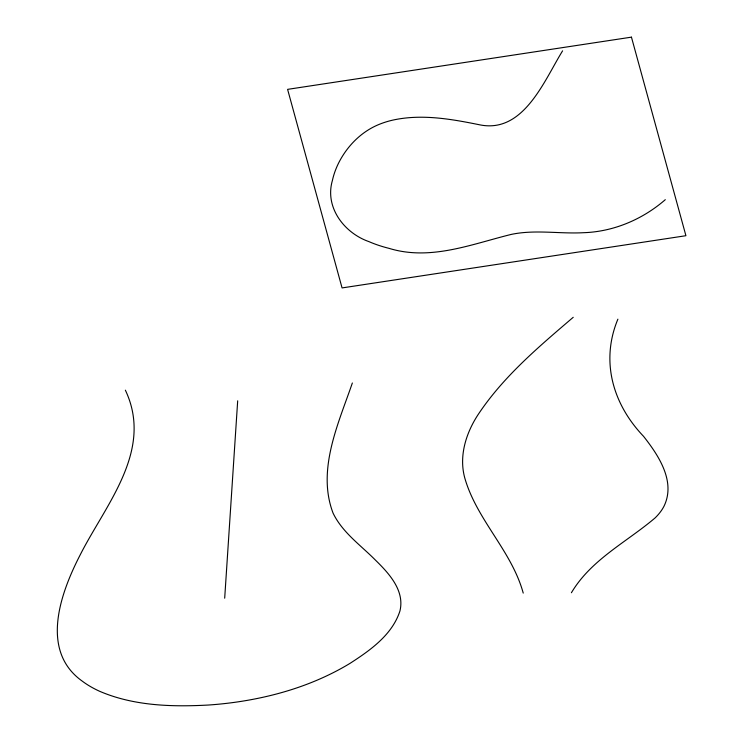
<?xml version="1.0" encoding="UTF-8"?>
<svg xmlns="http://www.w3.org/2000/svg" width="743" height="743" viewBox="0 0 743 743"><rect width="100%" height="100%" fill="white"/><g stroke="black" fill="none" stroke-linecap="round" stroke-linejoin="round"><path stroke-width="1.11" d="M224.692 598.189L237.686 400.821M617.888 319.165C600.288 361.432 612.984 404.341 643.549 436.327C658.502 455.32 676 481.492 664.01 506.206A80.003 45.89 -5.3 0 1 655.131 517.89C626.655 542.121 591.14 559.516 571.404 592.747M352.358 382.979C338.353 423.751 316.639 469.901 333.068 513.125C342.402 532.499 360.587 545.102 375.345 560.018C388.784 573.178 404.861 590.379 399.975 610.867C392.304 634.847 370.218 650.329 350.009 663.369A215.841 123.802 -5.3 0 1 323.827 677.198C297.544 689.225 269.44 696.943 240.927 701.411A216.835 124.369 -5.3 0 1 208.254 705.042C171.8 707.011 133.768 705.915 99.729 691.324A116.038 66.554 -5.3 0 1 82.473 681.294C39.314 650.784 60.694 592.654 80.216 554.826C105.868 504.153 153.847 450.416 125.363 390.168M562.6 50.83C544.201 80.485 523.499 134.316 479.124 124.703C450.704 118.936 421.077 113.744 392.304 120.227A57.462 32.961 -5.3 0 0 374.277 126.579C358.823 134.269 346.507 147.476 338.734 162.782A189.846 108.887 -5.3 0 0 332.418 180.419C324.487 207.26 344.167 232.968 368.89 241.605A113.512 65.105 -5.3 0 0 389.081 248.366C430.485 261.062 471.443 244.187 511.268 234.407C535.081 229.392 559.395 233.999 583.441 232.708C613.579 231.76 642.639 219.38 665.301 199.672M573.225 317.298C538.721 346.814 503.215 376.645 477.953 414.835C465.917 433.299 458.7 456.36 464.839 478.204C476.876 520.054 511.723 550.962 523.23 593.1M631.448 37.15L287.597 89.364L342.068 287.922L685.919 235.707L631.448 37.15"/></g></svg>
